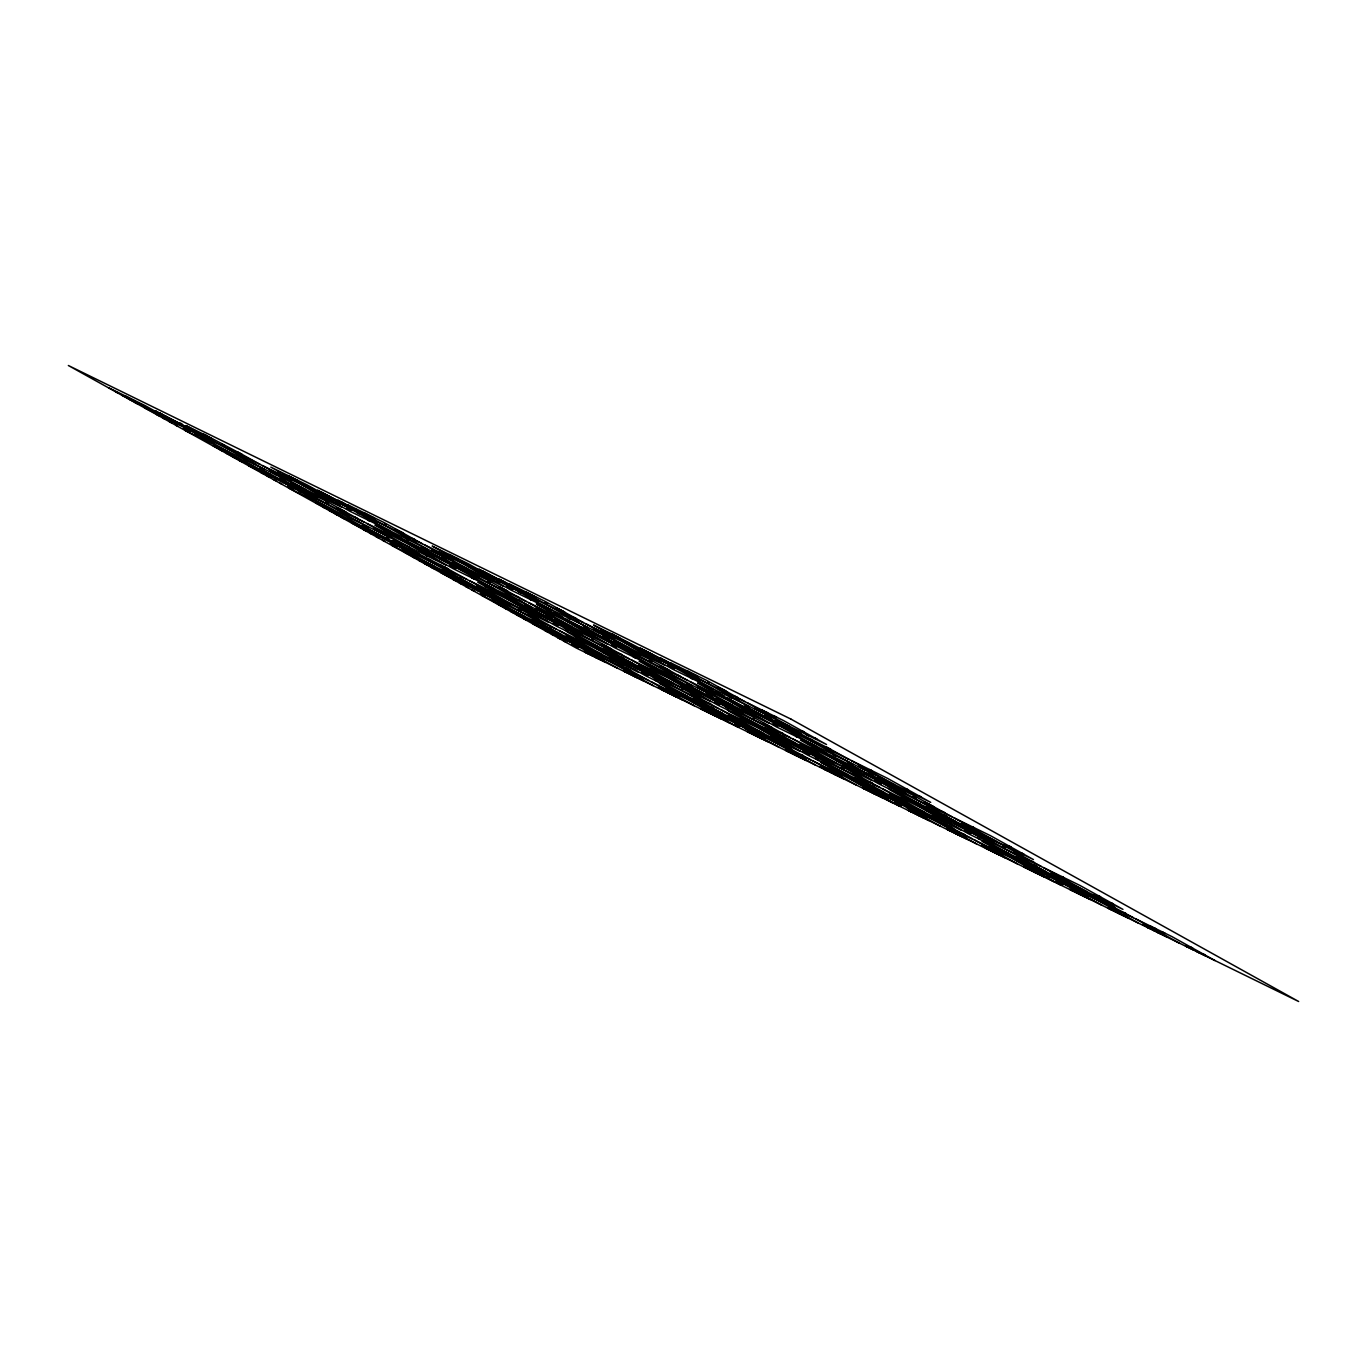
<?xml version="1.0" encoding="UTF-8"?>
<svg xmlns="http://www.w3.org/2000/svg" width="1367" height="1367" viewBox="0 0 1367 1367"><rect width="100%" height="100%" fill="white"/><g stroke="black" fill="none" stroke-linecap="round" stroke-linejoin="round"><path stroke-width="1.5" d="M344.655 518.059L361.127 526.722L344.757 518.178M526.192 619.029L542.665 627.692L526.192 619.046M865.943 785.922L849.505 777.259L865.995 785.922M935.318 813.673L918.829 805.043L935.301 813.69M575.182 645.925L572.004 644.37L578.087 647.548M895.317 802.566L898.495 804.155M898.222 804.206L901.4 805.778M964.641 830.333L970.724 833.562M129.916 398.874L132.411 400.206L129.95 398.925M205.648 440.516L206.947 441.165M291.94 478.211L294.366 479.475L291.872 478.16M234.082 456.766L236.559 458.065L234.099 456.817M367.603 519.768L370.081 521.1L368.817 520.383M488.361 576.156L490.838 577.472L488.378 576.19M309.796 498.408L312.274 499.741L309.779 498.425M483.235 576.361L485.712 577.694L483.235 576.378M487.899 581.488L490.394 582.82L487.934 581.522M644.199 651.563L646.694 652.879L644.267 651.632M471.752 577.66L474.246 578.993L471.82 577.728M592.509 634.032L594.987 635.365L592.526 634.083M498.818 593.227L501.296 594.56L498.835 593.278M426.35 563.751L428.828 565.084L427.649 564.417M587.383 634.254L589.878 635.57L587.451 634.305M728.884 696.589L731.379 697.905L730.286 697.273M767.383 715.402L768.681 716.069M748.364 709.456L750.842 710.772L749.748 710.157M611.049 650.06L613.475 651.324L610.981 650.026M649.53 668.856L652.008 670.155L649.547 668.89M588.306 643.02L590.783 644.353L588.34 643.054M577.062 639.38L579.54 640.713L578.361 640.029M871.548 773.295L874.026 774.628L871.565 773.346M664.037 684.645L666.515 685.961M666.481 685.961L664.054 684.696M577.933 647.514L574.909 645.993M739.017 718.632L741.512 719.965L740.231 719.23M863.961 782.488L866.439 783.787M866.405 783.804L865.14 783.171M940.633 816.441L943.11 817.774L940.65 816.492M794.637 754.721L797.115 756.054L794.654 754.755M871.309 788.674L873.786 790.006L871.343 788.725M1038.236 871.24L1040.663 872.505L1038.168 871.206M1078.785 893.762L1081.263 895.095L1078.853 893.83M204.469 434.484L242.044 454.374M108.864 387.869L144.987 405.538L183.075 426.726M157.701 412.014L155.548 410.971L206.417 437.491L159.512 412.902L161.665 413.962M179.897 422.881L182.05 423.924M206.998 435.885L185.929 425.581L264.754 469.582M321.467 492.154L352.754 508.456L337.888 500.202L349.474 506.371L347.56 505.312M341.853 502.133L368.389 516.743L317.52 490.223L329.088 496.392L327.191 495.332M482.841 571.116L514.112 587.417L499.263 579.164L501.416 580.206M503.21 581.095L529.747 595.704L478.877 569.185L490.445 575.353L488.549 574.294M614.62 635.365L593.534 625.044L615.748 637.398M644.199 650.077L675.469 666.378L660.62 658.125L662.773 659.167M664.567 660.056L691.104 674.666L640.234 648.146L651.803 654.315L649.906 653.255M133.539 400.326L135.436 401.385L126.02 396.259M207.528 436.449L208.792 437.15M210.603 438.038L212.517 439.097L203.085 433.971M295.494 479.578L297.408 480.637L287.976 475.528M372.559 517.29L374.473 518.349L365.04 513.24M455.587 557.839L457.467 558.83M456.851 558.539L458.765 559.599L449.333 554.489M533.933 596.251L535.83 597.311L526.415 592.201M618.226 637.5L620.122 638.56L612.074 633.946L641.601 649.205M694.009 674.512L695.888 675.52M695.29 675.213L697.187 676.272L687.772 671.163M115.973 391.987L118.382 393.166M165.219 416.081L167.133 417.14M185.604 426.06L187.518 427.119M193.037 429.699L195.447 430.878M277.928 471.239L280.338 472.418M354.993 508.951L357.402 510.13M508.934 584.273L510.831 585.332M516.367 587.913L518.777 589.092M670.291 663.234L672.188 664.294M677.724 666.874L680.134 668.053M122.312 395.507L124.722 396.686M126.943 397.934L136.085 402.53L128.669 399.044M163.254 415.551L155.855 412.065L164.98 416.662M204.025 435.646L213.149 440.242L205.734 436.756M288.915 477.186L298.04 481.782L290.624 478.296M325.226 494.803L317.81 491.334L326.935 495.931M365.98 514.898L375.105 519.494L367.689 516.008M402.291 532.515L394.875 529.046L404 533.643M450.273 556.147L470.265 567.271M486.584 573.764L479.168 570.295L488.292 574.892M527.337 593.859L536.462 598.456L529.063 594.97M563.648 611.476L556.232 608.007L565.374 612.604M611.63 635.108L631.622 646.232M647.941 652.725L640.525 649.257L649.667 653.853M688.695 672.82L697.819 677.417L690.42 673.931M725.006 690.438L717.59 686.969L726.731 691.565M654.28 656.263L645.532 651.546M135.008 402.582L137.418 403.761M158.384 414.269L156.487 413.21L167.526 419.259L166.039 418.507M173.541 421.429L175.95 422.608M235.466 451.981L233.552 450.922L244.59 456.971L243.036 456.1M320.356 493.521L318.443 492.462L329.481 498.511L327.909 497.725M335.513 500.681L337.922 501.86M397.421 531.233L395.507 530.174L406.341 536.069L404.991 535.351M412.578 538.41L414.987 539.572M481.714 572.483L479.8 571.423L489.232 576.549M483.525 573.371L484.789 574.072M496.87 579.642L499.28 580.821M558.778 610.195L556.882 609.135L567.903 615.184L566.177 614.227M573.935 617.371L576.344 618.55M643.071 651.444L641.174 650.384L649.222 655.015M660.637 659.783L658.228 658.621L667.745 663.901M720.136 689.156L718.239 688.097L729.26 694.146L727.774 693.411M721.947 690.045L723.211 690.745M735.292 696.333L737.702 697.512M236.73 452.682L234.851 451.691M144.543 407.879L298.672 483.303L341.853 507.311L279.671 476.724M306.498 487.13L460.628 562.555L503.808 586.563L441.626 555.976M156.59 414.577L158.999 415.756M195.122 433.442L197.531 434.621M357.095 512.693L359.504 513.872M434.159 550.405L436.569 551.585M518.452 591.655L520.861 592.834M595.516 629.367L597.926 630.546M756.874 708.328L759.283 709.507M162.946 418.114L165.356 419.293M240.011 455.826L242.42 457.005M324.902 497.366L327.311 498.545M401.966 535.078L404.376 536.257M479.031 572.79L481.44 573.969M563.324 614.039L565.733 615.218M640.405 651.751L642.815 652.93M724.698 693.001L727.09 694.18M801.763 730.713L804.172 731.892M169.286 421.634L171.695 422.813M207.818 440.499L210.228 441.678M369.791 519.75L372.2 520.93M446.855 557.463L449.265 558.642M531.148 598.712L533.557 599.891M608.212 636.424L610.622 637.603M769.57 715.385L771.979 716.564M175.642 425.171L178.052 426.35M252.707 462.883L255.116 464.062M337.598 504.423L340.007 505.602M414.662 542.135L417.072 543.314M491.727 579.847L494.136 581.026M576.02 621.096L578.429 622.275M653.101 658.809L655.494 659.988M737.377 700.058L739.786 701.237M814.459 737.77L816.868 738.949M213.013 445.745L249.136 463.43L287.224 484.619M263.66 470.795L265.813 471.837M284.046 480.757L310.565 495.367L259.713 468.847L294.947 487.079L280.081 478.826L291.667 484.995L289.855 484.123M425.633 550.047L456.903 566.348L442.054 558.078L444.207 559.137M446.001 560.026L472.538 574.636L421.668 548.116L433.236 554.284L431.442 553.396M585.179 628.119L583.025 627.077L633.895 653.597L607.358 638.987L609.511 640.029M586.99 629.008L618.26 645.309L603.411 637.039L605.564 638.099M636.8 653.443L638.679 654.434M746.536 707.081L744.383 706.038L795.252 732.558L768.732 717.948L770.885 718.991M748.347 707.969L779.617 724.271L764.768 716L766.921 717.06M220.121 449.863L222.531 451.042M237.687 458.218L239.601 459.278L230.169 454.152M297.186 487.575L299.595 488.754M314.752 495.931L316.666 496.99L307.233 491.864M399.66 537.47L401.556 538.53L393.508 533.916M423.035 549.158L374.968 525.013L397.182 537.368M459.158 566.844L461.568 568.023M476.724 575.182L478.621 576.242L469.206 571.116M561.017 616.432L562.914 617.491L554.865 612.877M638.081 654.144L639.978 655.203L630.563 650.077M799.439 733.105L801.335 734.164L793.287 729.551M269.47 474.144L271.281 475.032M451.811 563.375L453.622 564.263M592.8 632.357L594.611 633.246M613.185 642.336L614.979 643.225M754.157 711.318L755.968 712.207M774.542 721.298L776.336 722.186M226.478 453.4L228.887 454.579M231.108 455.809L240.233 460.406L232.817 456.937M267.419 473.426L260.003 469.958L269.128 474.554M308.173 493.521L317.298 498.118L309.882 494.649M344.484 511.155L337.068 507.67L346.193 512.266M393.064 535.078L413.056 546.185M429.375 552.695L421.959 549.209L431.101 553.806M470.128 572.79L479.253 577.387L471.854 573.901M506.439 590.407L499.023 586.921L508.165 591.518M554.421 614.039L574.413 625.146M631.486 651.751L651.478 662.875M667.797 669.369L660.398 665.883L669.522 670.479M715.778 693.001L735.771 704.108M792.843 730.713L812.835 741.837M435.731 556.215L426.965 551.516M592.458 632.767L536.325 603.975L558.556 616.329M753.815 711.729L697.7 682.936L719.913 695.29M830.88 749.441L774.764 720.648L796.978 733.002M239.174 460.457L241.583 461.636M277.706 479.321L280.115 480.5M354.771 517.034L357.18 518.213M442.071 559.752L439.661 558.573L449.179 563.87M516.726 596.285L519.135 597.464M678.083 675.247L680.493 676.426M262.549 472.162L260.636 471.102L271.674 477.151L270 476.297M339.614 509.874L337.7 508.814L348.739 514.863L347.184 513.992M424.505 551.414L422.608 550.354L430.656 554.968L410.647 545.006L453.793 569.014L551.311 616.705L535.659 608.264L542.648 612.16M501.569 589.126L499.673 588.066L510.592 594.03L509.054 593.193M585.862 630.375L583.965 629.316L592.014 633.929L572.004 623.967L615.15 647.975L711.233 694.641L697.016 687.225L704.005 691.121M662.927 668.087L661.03 667.028L672.051 673.077L670.479 672.274M664.738 668.976L666.6 669.967M747.219 709.336L745.323 708.277L753.371 712.89L733.361 702.946L776.507 726.936L872.59 773.619L858.373 766.186L865.362 770.082M824.284 747.048L822.387 745.989L830.435 750.603L750.295 710.925M248.691 465.754L268.684 475.716L266.155 474.298M265.625 473.751L345.748 513.428L343.22 512.01M342.69 511.463L402.821 541.178L446.001 565.203L383.819 534.6M427.581 553.003L507.721 592.68M504.645 590.715L564.776 620.447L607.956 644.455L545.792 613.851M588.938 631.964L669.078 671.641M666.002 669.676L726.15 699.408L769.331 723.416L707.149 692.813M827.36 748.638L887.508 778.37L930.688 802.378L868.506 771.774M260.755 472.469L263.165 473.648M299.288 491.317L301.697 492.496M376.352 529.029L378.762 530.208M538.308 608.298L540.717 609.477M699.665 687.259L702.074 688.438M267.095 475.989L269.504 477.168M344.159 513.702L346.569 514.881M421.224 551.414L423.633 552.593M506.132 592.97L508.541 594.149M583.196 630.683L585.606 631.862M744.554 709.644L746.963 710.823M905.911 788.605L908.32 789.784M273.451 479.527L275.844 480.706M311.984 498.391L314.393 499.553M389.048 536.103L391.458 537.282M551.004 615.355L553.413 616.534M712.361 694.316L714.77 695.495M279.791 483.064L282.2 484.243M356.855 520.776L359.265 521.955M433.92 558.488L436.329 559.667M518.828 600.028L521.22 601.207M595.892 637.74L598.302 638.919M757.25 716.701L759.659 717.88M918.607 795.662L921.016 796.841M315.794 502.971L351.917 520.639L390.005 541.828M364.63 527.115L362.477 526.073L413.347 552.593L366.441 528.004L368.594 529.063M386.827 537.983L388.98 539.025M414.457 551.55L415.722 552.251M418.131 553.43L419.43 554.199L410.015 549.073M528.397 607.256L557.155 622.446M548.782 617.235L575.302 631.844L524.45 605.325L536.018 611.493L534.207 610.605M662.517 672.94L663.781 673.641M689.754 686.217L721.041 702.518L706.175 694.248L708.328 695.307M710.139 696.196L736.676 710.806L685.807 684.286L697.375 690.455L695.564 689.566M851.128 765.178L882.399 781.48L867.549 773.226L869.702 774.269M871.497 775.157L898.034 789.767L847.164 763.247L858.732 769.416L856.938 768.527M900.938 789.613L902.22 790.314M322.902 507.089L325.312 508.268M340.571 515.598L342.365 516.487L332.95 511.361M393.132 541.452L394.431 542.203M399.967 544.801L402.376 545.98M484.858 586.34L487.267 587.52M502.526 594.85L504.338 595.739L494.905 590.612M555.105 620.703L556.403 621.472L544.818 615.287L559.684 623.557L555.258 621.387M561.922 624.053L564.332 625.232M579.591 632.562L581.402 633.451L571.97 628.324M663.884 673.811L665.695 674.7L656.263 669.574M723.28 703.014L725.689 704.193M740.948 711.524L742.759 712.412L733.327 707.286M848.514 764.29L800.464 740.145L838.552 761.334M884.654 781.975L887.046 783.154M902.305 790.485L904.117 791.373L894.684 786.247M372.251 531.353L374.062 532.241M715.949 699.545L717.76 700.434M877.306 778.507L879.118 779.395M329.242 510.609L331.651 511.788M333.873 513.018L343.014 517.615L341.101 516.555M371.909 531.763L362.785 527.166L364.681 528.226M410.937 550.747L420.079 555.327L418.165 554.267M448.974 569.475L439.849 564.879L441.746 565.938M495.845 592.287L504.97 596.883L503.056 595.824M533.865 611.015L524.74 606.418L526.637 607.478M572.91 629.999L582.034 634.596L580.138 633.536M610.929 648.727L601.805 644.13L603.718 645.19M657.202 671.248L666.327 675.845L664.43 674.785M695.222 689.976L686.097 685.38L687.994 686.439M734.267 708.96L743.392 713.557L741.495 712.497M772.287 727.688L763.162 723.092L765.076 724.151M818.56 750.21L827.684 754.806L825.788 753.747M856.579 768.938L847.455 764.341L849.368 765.4M895.624 787.922L904.749 792.518L902.852 791.459M933.661 806.65L924.519 802.07L926.433 803.112M335.599 514.146L338.008 515.325M412.663 551.858L415.072 553.037M445.386 567.766L443.557 566.827M497.554 593.398L499.963 594.577M503.791 596.354L501.962 595.397M574.618 631.11L577.028 632.289M665.148 675.315L663.32 674.358M735.976 710.071L738.385 711.25M742.23 713.027L740.384 712.087M826.522 754.276L824.677 753.32M861.21 771.364L852.461 766.648M897.333 789.032L899.742 790.211M903.587 791.989L901.742 791.049M341.938 517.666L344.347 518.845M380.47 536.53L382.88 537.709M542.443 615.782L544.852 616.961M619.507 653.494L621.917 654.673M703.8 694.744L706.209 695.923M780.865 732.456L783.274 733.635M867.567 774.884L865.157 773.705L874.675 779.002M942.222 811.417L944.631 812.596M365.314 529.371L363.417 528.311L372.832 533.42M442.378 567.083L440.482 566.023L451.52 572.072L449.846 571.218M443.66 567.783L441.78 566.792M527.286 608.623L525.372 607.563L534.805 612.689M604.351 646.335L602.437 645.275L611.869 650.402M688.643 687.584L686.73 686.524L697.768 692.573L696.128 691.651M690.438 688.472L691.719 689.173M765.708 725.296L763.794 724.237L774.833 730.286L773.261 729.482M850.001 766.545L848.087 765.486L856.135 770.099L836.143 760.155L879.289 784.145L1033.452 859.587L990.272 835.579L930.671 806.41M927.065 804.257L925.169 803.198L934.584 808.324M928.877 805.146L930.141 805.846M351.456 522.963L505.602 598.387L548.782 622.412L392.09 545.57M513.428 602.232L533.42 612.177M530.892 610.776L667.557 677.656L710.737 701.664L556.574 626.223L477.749 582.222L513.872 599.891L551.96 621.079M692.249 689.737L828.915 756.617L872.095 780.625L717.931 705.184L674.785 681.193L694.778 691.138M853.606 768.698L933.217 807.812M363.519 529.678L365.929 530.857M402.052 548.526L404.461 549.705M564.024 627.795L566.434 628.974M641.089 665.507L643.498 666.686M725.381 706.756L727.791 707.935M802.446 744.468L804.855 745.647M963.803 823.43L966.213 824.609M369.876 533.215L372.285 534.377M446.941 570.928L449.35 572.107M531.831 612.467L534.241 613.646M608.896 650.179L611.305 651.358M685.961 687.891L688.37 689.071M770.253 729.141L772.663 730.32M847.318 766.853L849.727 768.032M931.611 808.102L934.02 809.281M1008.692 845.814L1011.084 846.993M376.215 536.735L378.625 537.914M414.748 555.6L417.157 556.779M576.72 634.852L579.13 636.031M653.785 672.564L656.194 673.743M738.077 713.813L740.487 714.992M815.142 751.525L817.551 752.704M976.499 830.487L978.909 831.666M382.572 540.273L384.981 541.452M459.637 577.985L462.046 579.164M544.527 619.524L546.937 620.703M621.592 657.237L624.001 658.416M698.657 694.949L701.066 696.128M782.949 736.198L785.359 737.377M860.014 773.91L862.423 775.089M944.307 815.159L946.716 816.338M1021.371 852.871L1023.78 854.05M405.281 552.746L441.404 570.415L479.492 591.603M454.134 576.891L451.981 575.849L502.851 602.369L455.946 577.78L458.099 578.839M476.314 587.759L478.467 588.818M503.962 601.326L505.226 602.027M617.901 657.031L649.171 673.333L634.322 665.08L645.89 671.248L644.096 670.36M638.286 667.011L664.806 681.62L613.937 655.101L625.522 661.269L623.711 660.398M752.021 722.716L753.285 723.416M779.258 736.01L810.528 752.294L795.679 744.041L797.832 745.083M799.644 745.972L826.164 760.582L775.294 734.062L786.879 740.231L785.068 739.359M940.616 814.971L971.886 831.256L957.037 823.002L959.19 824.045M961.001 824.933L987.521 839.543L936.668 813.023L948.237 819.192L946.425 818.32M990.443 839.389L991.707 840.09M412.407 556.865L414.816 558.044M430.058 565.374L431.869 566.263L422.454 561.136M482.636 591.227L483.935 591.996M489.471 594.577L491.881 595.756M507.123 603.086L508.934 603.975L499.519 598.849M574.362 636.116L576.771 637.295M592.031 644.643L593.825 645.514L584.41 640.405M651.427 673.828L653.836 675.008M669.095 682.355L670.889 683.227L661.474 678.117M753.388 723.604L755.182 724.476L745.767 719.367M812.784 752.79L815.193 753.969M830.452 761.316L832.264 762.188L822.831 757.079M938.018 814.083L889.968 789.921L928.056 811.109M974.141 831.751L976.551 832.93M991.81 840.278L993.621 841.149L984.189 836.04M418.746 560.385L421.156 561.564M457.279 579.249L459.688 580.428M461.756 581.129L463.55 582.017M619.234 658.501L621.643 659.68M696.316 696.213L698.725 697.392M780.608 737.462L783.001 738.641M805.453 749.321L807.265 750.21M857.673 775.174L860.082 776.353M944.375 817.603L941.966 816.424L950.714 821.14M966.811 828.282L968.622 829.171M1019.03 854.136L1021.439 855.315M423.377 562.811L432.502 567.408L430.605 566.348M461.414 581.539L452.272 576.942L454.186 578.002M500.442 600.523L509.566 605.12L507.67 604.06M538.478 619.251L529.337 614.654L531.25 615.714M585.332 642.063L594.474 646.659L592.56 645.6M623.369 660.808L614.244 656.211L616.141 657.271M662.397 679.775L671.539 684.371L669.625 683.312M700.434 698.52L691.309 693.923L693.206 694.983M746.69 721.024L755.831 725.621L753.918 724.561M784.726 739.769L775.602 735.173L777.498 736.232M823.771 758.736L832.896 763.333L830.982 762.273M861.791 777.481L852.666 772.885L854.563 773.944M908.064 799.985L917.189 804.582L915.275 803.523M946.084 818.73L936.959 814.134L938.856 815.193M985.129 837.698L994.253 842.294L992.339 841.235M1023.148 856.443L1014.024 851.846L1015.92 852.905M425.103 563.922L427.495 565.101M502.167 601.634L504.577 602.813M587.058 643.173L589.467 644.353M664.123 680.886L666.532 682.065M825.48 759.847L827.889 761.026M986.837 838.825L989.247 839.987M431.442 567.459L433.852 568.638M469.975 586.306L472.384 587.485M631.93 665.575L634.339 666.737M709.012 703.287L711.404 704.466M793.287 744.537L795.697 745.716M870.369 782.249L872.778 783.428M957.071 824.677L954.662 823.498L964.179 828.795M1031.726 861.21L1034.136 862.389M454.818 579.147L452.921 578.087L462.336 583.213M531.883 616.859L529.986 615.799L541.007 621.848L539.35 621.011M533.147 617.559L531.285 616.568M616.773 658.398L614.877 657.339L625.898 663.388L624.258 662.482M693.838 696.111L691.941 695.051L702.98 701.1L701.425 700.229M778.131 737.36L776.234 736.3L787.153 742.264L785.615 741.444M779.942 738.248L781.206 738.949M855.212 775.072L853.298 774.012L864.337 780.079L862.748 779.275M939.505 816.321L937.591 815.262L945.639 819.892L925.647 809.93L968.793 833.938L1122.956 909.38L1079.776 885.355L1020.175 856.186M1016.57 854.033L1014.656 852.991L1024.088 858.1M1018.364 854.922L1019.645 855.639M440.96 572.756L595.089 648.18L638.269 672.188L481.594 595.346M602.932 652.008L622.925 661.97M620.379 660.551L757.062 727.432L800.242 751.457L646.078 675.999L567.254 631.998L603.377 649.684L641.465 670.855M781.736 739.513L918.419 806.393L961.599 830.418L807.436 754.96L764.29 730.969L784.282 740.931M943.11 818.474L1022.704 857.605M453.024 579.454L455.433 580.633M491.556 598.319L493.965 599.498M653.511 677.571L655.921 678.75M730.593 715.283L732.985 716.462M814.869 756.532L817.278 757.711M891.95 794.244L894.36 795.423M1053.308 873.205L1055.717 874.384M459.363 582.991L461.773 584.17M536.445 620.703L538.854 621.882M621.336 662.243L623.745 663.422M698.4 699.955L700.81 701.134M775.465 737.667L777.874 738.846M859.758 778.917L862.167 780.096M936.822 816.629L939.232 817.808M1021.115 857.878L1023.524 859.057M1098.179 895.59L1100.589 896.769M465.72 586.511L468.129 587.69M504.252 605.376L506.661 606.555M666.207 684.628L668.617 685.807M743.272 722.34L745.681 723.519M827.565 763.589L829.974 764.768M904.646 801.301L907.039 802.48M1066.004 880.263L1068.413 881.442M472.059 590.048L474.469 591.227M549.141 627.761L551.533 628.94M634.032 669.3L636.441 670.479M711.096 707.012L713.506 708.191M788.161 744.725L790.57 745.904M872.454 785.974L874.863 787.153M949.518 823.703L951.928 824.865M1033.811 864.935L1036.22 866.114M1110.875 902.664L1113.285 903.843M592.919 650.555L630.512 670.445M497.332 603.941L518.93 614.808M546.168 628.085L544.015 627.043L594.884 653.563L547.979 628.974L550.132 630.033M568.364 638.953L570.517 639.995M595.995 652.52L574.396 641.653L653.221 685.653M680.886 694.06L659.287 683.192L738.112 727.193M709.934 708.226L738.693 723.416M730.32 718.205L756.84 732.815L705.987 706.295L717.555 712.463L715.659 711.404M757.95 731.772L736.352 720.905L815.176 764.905M842.243 773.021L820.644 762.154L842.858 774.508M844.054 773.91L845.934 774.918M871.292 787.187L902.579 803.488L887.713 795.235L889.866 796.278M891.677 797.166L918.214 811.776L867.344 785.256L878.913 791.425L877.016 790.365M919.308 810.734L897.709 799.866L976.534 843.883M1003.6 851.983L982.002 841.115L1004.215 853.469M1032.649 866.165L1063.936 882.45L1049.087 874.197L1051.24 875.239M1053.034 876.127L1079.571 890.737L1028.702 864.217L1040.27 870.386L1038.373 869.327M1080.682 889.695L1059.066 878.827L1137.891 922.845M1082.476 890.583L1084.356 891.592M522.006 616.397L523.903 617.457L514.488 612.331M597.259 653.221L595.397 652.23M599.071 654.11L600.967 655.169L591.552 650.043M683.961 695.649L685.875 696.709L676.443 691.599M761.026 733.361L762.94 734.421L753.507 729.312M845.319 774.611L847.232 775.67L837.8 770.561M922.383 812.323L924.297 813.382L914.865 808.273M1006.676 853.572L1008.59 854.631L1000.541 850.018L1030.052 865.277M1083.758 891.284L1085.654 892.343L1076.222 887.234M504.44 608.059L506.849 609.238M553.686 632.152L555.6 633.211M574.072 642.131L575.968 643.191M581.505 645.771L583.914 646.95M666.395 687.311L668.805 688.49M736.027 721.383L737.941 722.442L726.355 716.274L741.222 724.527L736.796 722.357M743.46 725.023L745.869 726.202M897.384 800.344L899.298 801.404M904.817 803.984L907.227 805.163M1058.759 879.306L1060.655 880.365M1066.192 882.945L1068.584 884.124M510.78 611.579L513.189 612.758M515.41 614.005L524.552 618.602L517.136 615.116M551.721 631.622L544.322 628.137L553.447 632.733M592.475 651.717L601.617 656.314L594.201 652.828M677.383 693.257L686.507 697.853L679.091 694.368M713.694 710.874L706.278 707.405L715.402 712.002M754.447 730.969L763.572 735.566L756.156 732.08M790.758 748.586L783.342 745.118L792.467 749.714M838.74 772.218L858.732 783.342M875.051 789.836L867.635 786.367L876.76 790.963M915.805 809.93L924.929 814.527L917.513 811.041M952.116 827.548L944.7 824.079L953.824 828.675M1000.097 851.18L1020.09 862.304M1036.408 868.797L1028.992 865.328L1038.117 869.925M1077.162 888.892L1086.287 893.488L1078.871 890.002M1113.473 906.509L1106.057 903.04L1115.199 907.637M1042.748 872.334L1033.999 867.618M523.476 618.653L525.885 619.832M546.851 630.341L544.955 629.281L555.976 635.33L554.336 634.408M562.008 637.5L564.417 638.679M623.916 668.053L622.019 666.993L633.058 673.042L631.315 672.086M708.824 709.593L706.91 708.533L716.769 713.916M723.98 716.752L726.39 717.931M785.888 747.305L783.975 746.245L795.013 752.294L793.543 751.474M801.045 754.481L803.454 755.661M870.181 788.554L868.267 787.495L879.306 793.543L877.734 792.757M871.975 789.442L873.257 790.143M885.338 795.731L887.747 796.91M947.246 826.266L945.332 825.207L954.764 830.333M962.402 833.443L964.812 834.622M1031.538 867.515L1029.624 866.456L1037.673 871.087M1049.104 875.871L1046.695 874.692L1056.213 879.972M1108.603 905.227L1106.706 904.168L1117.728 910.234L1116.087 909.311M1110.414 906.116L1111.679 906.834M1123.759 912.404L1126.169 913.583M625.197 668.753L623.318 667.762M532.993 623.95L687.14 699.374L730.32 723.382M694.966 703.202L849.095 778.626L892.275 802.651M545.057 630.648L547.466 631.827M583.589 649.513L585.999 650.692M745.562 728.765L747.971 729.944M822.626 766.477L825.036 767.656M906.919 807.726L909.328 808.905M983.984 845.438L986.393 846.617M1145.341 924.4L1147.75 925.579M551.414 634.185L553.823 635.365M628.478 671.898L630.888 673.077M713.369 713.437L715.778 714.616M790.434 751.149L792.843 752.328M867.498 788.862L869.908 790.041M951.791 830.111L954.2 831.29M1028.855 867.823L1031.265 869.002M1113.148 909.072L1115.557 910.251M1190.23 946.784L1192.622 947.963M557.753 637.706L560.162 638.885M596.285 656.57L598.695 657.749M758.258 735.822L760.667 737.001M835.322 773.534L837.732 774.713M919.615 814.783L922.024 815.962M996.68 852.495L999.089 853.674M1158.037 931.457L1160.446 932.636M564.11 641.243L566.519 642.422M641.174 678.955L643.584 680.134M726.065 720.494L728.474 721.673M803.13 758.207L805.539 759.386M880.194 795.919L882.604 797.098M964.487 837.168L966.896 838.347M1041.551 874.88L1043.961 876.059M1125.844 916.129L1128.253 917.308M1202.909 953.858L1205.318 955.02M650.641 655.562L652.196 656.433L642.968 651.273M831.768 751.115L833.409 752.038L824.198 746.878M857.485 770.612L859.125 771.535L849.898 766.374M946.972 820.405L948.63 821.328L939.402 816.15M716.393 713.711L717.726 714.428L716.855 713.967M755.08 713.591L756.344 714.326L755.268 713.694M432.177 555.583L433.629 556.403L424.402 551.243M384.93 524.279C382.435 522.877 388.57 526.192 385.05 524.262M975.799 831.256L961.155 823.395L976.79 831.837L975.611 831.153M558.864 615.816C561.478 617.064 556.198 614.347 558.488 615.611M1024.669 858.527C1027.215 859.706 1022.02 857.177 1024.327 858.254M547.774 612.143L549.226 612.98L548.03 612.365M1065.269 881.117L1066.14 881.493L1050.659 873.188L1064.927 880.844M1154.807 928.261L1156.26 929.082L1155.166 928.449M750.688 722.477L752.158 723.314L751.03 722.75M426.453 555.498L427.7 556.164L426.829 555.685M575.832 635.518L576.737 636.014L575.712 635.552M414.03 556.437L415.055 556.95L413.654 556.249M834.605 774.388L835.613 774.884L834.246 774.115M462.917 583.641C465.463 584.803 460.286 582.291 462.576 583.367M503.534 606.213C505.534 607.119 500.971 604.829 503.244 606.077M707.833 682.304L708.96 682.851L707.645 682.201M768.579 716.086L769.877 716.735L767.451 715.471M870.574 770.117L871.958 770.903L870.864 770.27M911.499 792.877L912.592 793.492L911.293 792.843M528.26 595.773C531.131 597.174 525.509 594.269 527.987 595.636M973.612 827.548C976.534 828.966 970.741 825.993 973.338 827.411M454.613 557.873L455.724 558.437L454.442 557.702M484.208 573.371L485.336 573.935L483.935 573.234M568.706 618.294C566.109 616.842 572.329 620.191 568.74 618.209M795.85 736.352L796.961 736.916L795.56 736.215M530.071 599.293L531.404 600.045L530.242 599.464M749.953 713.813L751.235 714.531L750.141 713.916M811.998 748.364L813.365 749.15L812.152 748.535M673.06 676.272C676.101 677.776 670.274 674.734 672.872 676.169M753.149 718.222L754.533 718.974L753.337 718.307M986.051 839.628L987.094 840.107L985.88 839.441M407.537 539.418L408.648 539.982L407.349 539.333M735.019 710.703L736.266 711.421L735.002 710.772M1026.429 861.996L1027.796 862.782L1026.583 862.184M282.012 475.272C278.697 473.426 285.6 477.22 281.841 475.101M661.286 672.752L662.653 673.521L661.56 672.906M690.882 688.25L692.249 689.036L691.053 688.421M1195.783 951.124L1196.843 951.62L1195.629 950.954M470.795 574.482L472.179 575.234L470.983 574.584M988.119 843.354L989.23 843.9L987.828 843.2M426.914 552.251C424.351 550.816 430.144 553.977 427.034 552.234M1156.96 932.038L1158.327 932.807L1157.251 932.191M942.136 820.747L943.503 821.533L942.41 820.901M283.823 478.792L285.19 479.561L284.097 478.928M591.791 639.26L593.124 640.012L591.962 639.431M206.827 441.199L208.126 441.849L205.665 440.567M955.26 830.709C952.03 828.915 958.899 832.657 955.089 830.538M535.044 612.843L536.411 613.612L535.198 613.014M681.296 689.036L682.441 689.652L681.45 689.207M619.029 659.065L620.396 659.834L619.217 659.167M742.298 722.972L743.58 723.69L742.486 723.075M529.576 612.98L530.686 613.527L529.405 612.809M832.435 770.612C834.553 771.62 829.786 769.211 832.264 770.424M338.213 514.761L339.272 515.239L338.059 514.573M755.37 732.883C758.36 734.352 752.978 731.653 755.199 732.712M619.08 662.756C617.081 661.662 622.275 664.447 618.909 662.585M501.381 602.369L500.425 601.873L501.176 602.334M672.291 694.863L673.658 695.632L672.444 695.034M549.363 631.229L550.474 631.793L549.073 631.093M595.226 657.151L596.593 657.92L595.499 657.288M348.619 509.293C356.787 513.462 340.81 504.936 348.397 509.173M368.97 520.554L367.672 519.836M865.328 783.257L863.978 782.539M736.933 725.074C728.919 721.024 745.681 729.858 737.138 725.193M730.166 697.29L728.919 696.606M903.655 801.933C907.192 803.881 900.956 800.498 903.638 802.002M577.13 639.448L578.344 640.098M681.552 694.812C684.952 696.674 679.074 693.513 681.62 694.932M427.529 564.434L426.419 563.819M483.149 594.73C474.059 590.236 492.171 599.412 482.876 594.799M749.543 710.122L748.415 709.507M775.55 724.92C784.128 729.688 766.921 720.358 775.277 724.988M614.193 645.959C622.617 650.624 605.701 641.465 613.92 646.027M716.957 703.168C725.347 707.816 708.499 698.691 716.684 703.236M740.213 719.315L739.051 718.683M555.6 624.206C564.178 628.957 547.073 619.695 555.327 624.275M488.856 590.254C491.539 591.74 486.208 588.835 488.754 590.271M1039.091 871.719L1031.436 867.344M1214.99 960.574L1171.809 936.549L1017.68 861.125L1060.826 885.115M790.399 726.817L747.219 702.792M894.548 784.709L851.385 760.684M997.329 841.918L954.149 817.893M1086.833 891.694L1043.653 867.686M1178.867 942.888L1135.687 918.88M713.335 689.105L670.155 665.08M817.483 746.997L774.303 722.972M920.264 804.206L877.084 780.181M1009.769 853.982L966.589 829.974M1101.802 905.176L1058.622 881.151M1053.632 881.612L1010.452 857.587L856.323 782.163L899.469 806.154M629.042 647.855L585.862 623.83M733.19 705.748L690.01 681.723M835.972 762.957L792.792 738.932M925.476 812.733L882.296 788.725M1017.509 863.927L974.329 839.902M551.978 610.143L508.797 586.118M656.126 668.019L612.946 644.011M758.907 725.245L715.727 701.22M848.411 775.021L805.231 750.996M940.445 826.215L897.265 802.19M467.685 568.894L424.505 544.869M571.833 626.769L528.653 602.762M674.615 683.996L631.434 659.971M764.119 733.771L720.939 709.746M856.152 784.966L812.972 760.941M390.62 531.182L347.44 507.157M494.769 589.057L451.588 565.049M597.55 646.283L554.37 622.258M687.037 696.059L643.874 672.034M779.087 747.253L735.907 723.228M305.73 489.642L262.549 465.617M409.878 547.518L366.698 523.51M512.659 604.727L469.479 580.719M602.146 654.52L558.966 630.495M694.197 705.714L651.017 681.689M228.665 451.93L185.485 427.905M332.813 509.806L289.633 485.798M435.577 567.015L392.397 543.007M525.082 616.807L481.902 592.782M617.115 668.002L573.935 643.977M774.32 716.052L776.849 717.47M1162.787 932.123L1165.316 933.541M1205.967 956.148L1197.407 951.791L1199.936 953.209M1015.869 850.821L1018.398 852.222M1105.356 900.597L1107.902 902.015M762.273 710.174L764.819 711.575M1150.741 926.245L1153.287 927.646M1193.921 950.253L1185.36 945.896L1187.906 947.314M1003.822 844.926L1006.368 846.327M1093.327 894.702L1095.856 896.12M744.81 701.63L706.739 680.441L670.599 662.756L749.424 706.773M826.745 747.151L848.975 759.505M951.74 816.714L913.652 795.543L877.529 777.857L956.353 821.857M1041.244 866.507L1003.156 845.319L967.033 827.633L1045.858 871.65M1133.277 917.701L1077.606 887.73L1080.152 889.148M928.227 804.001L929.44 804.599M735.788 697.204L738.317 698.622M1124.255 913.276L1126.784 914.694M1167.401 937.266L1158.84 932.909L1161.369 934.327M896.068 786.76L898.615 788.161M977.302 831.939L979.831 833.357M985.573 836.536L988.102 837.954M1066.79 881.715L1069.336 883.133M764.358 713.899L826.522 744.502L783.342 720.477L629.213 645.053L672.359 669.044L768.442 715.727L754.225 708.311L761.214 712.19M791.92 729.038L799.541 733.276M1152.808 929.97L1155.354 931.388M1149.681 928.261L1142.692 924.382L1156.892 931.798L1146.793 927.031L1149.339 928.432M781.258 723.656L783.787 725.057M884.022 780.865L886.568 782.283M965.256 826.044L967.802 827.462M973.526 830.64L976.072 832.059M1054.76 875.837L1057.289 877.238M810.443 740.658L853.589 764.649M697.255 678.34L699.784 679.758M1085.723 894.411L1088.252 895.829M1128.903 918.436L1120.342 914.079L1122.871 915.48M671.043 664.225L672.94 665.285M938.804 813.109L941.333 814.51M967.477 829.103L969.374 830.162M1028.292 862.885L1030.838 864.286M685.209 672.444L687.755 673.863M1073.676 888.533L1076.205 889.934M1116.856 912.541L1108.295 908.184L1110.841 909.602M926.758 807.213L929.304 808.615M1016.262 856.989L1018.791 858.408M749.68 709.439L771.894 721.793M851.163 766.289L852.376 766.887M658.723 659.492L661.252 660.893M1047.19 875.563L1049.719 876.982M1090.336 899.554L1081.775 895.197L1084.304 896.615M716.223 691.839L724.271 696.452L714.856 691.326M747.117 709.165L754.738 713.403M819.004 749.048L827.052 753.661L817.62 748.535M900.238 794.227L902.767 795.645M908.508 798.824L916.556 803.437L907.124 798.328M989.725 844.003L992.271 845.421M610.69 633.451L618.311 637.688M999.157 849.522L1006.778 853.76M1078.29 893.676L1069.729 889.302L1072.258 890.72M704.176 685.944L706.722 687.345M806.957 743.152L809.503 744.571M888.191 788.332L890.72 789.75M896.462 792.928L898.99 794.347M977.695 838.108L980.224 839.526M612.963 637.09L615.492 638.509M1001.43 853.162L1003.959 854.58M1044.61 877.187L1036.049 872.83L1038.578 874.231M854.512 771.859L857.041 773.261M943.999 821.635L946.545 823.054M600.916 631.212L603.462 632.613M989.383 847.284L991.929 848.685M1032.563 871.292L1024.003 866.934L1026.549 868.353M842.465 765.964L845.011 767.365M931.969 815.74L934.498 817.158M583.453 622.651L545.365 601.48L509.242 583.794L588.066 627.795M687.601 680.544L649.53 659.355L613.407 641.687L635.621 654.041M790.382 737.753L752.294 716.581L716.171 698.896L794.996 742.896M879.887 787.546L841.799 766.357L805.676 748.672L884.5 792.689M971.92 838.74L916.249 808.768L918.778 810.187M766.87 725.04L768.083 725.638M574.43 618.243L576.959 619.644M962.898 834.314L965.427 835.733M1006.044 858.305L997.483 853.948L1000.012 855.366M631.93 650.589L634.476 651.991M734.711 707.798L737.24 709.2M815.945 752.978L818.474 754.396M824.216 757.574L826.745 758.993M905.432 802.754L907.978 804.172M562.384 612.348L564.93 613.766M599.857 633.229L592.868 629.35L607.068 636.766L511.002 590.083L467.856 566.092L621.985 641.516L665.165 665.524L602.984 634.937M950.851 828.419L953.38 829.837M988.307 849.3L981.335 845.421L995.535 852.837L985.436 848.053L987.982 849.471M991.451 851.009L993.997 852.427M619.883 644.694L622.429 646.095M722.665 701.903L725.211 703.322M803.899 747.083L806.445 748.501M812.169 751.679L814.698 753.097M893.403 796.876L895.932 798.277M649.069 661.696L692.215 685.687M535.898 599.378L538.427 600.797M924.365 815.45L926.894 816.868M967.528 839.475L958.985 835.117L961.514 836.519M509.686 585.247L511.583 586.306M777.447 734.13L779.976 735.549M806.103 750.141L808.017 751.201M866.934 783.923L869.48 785.324M523.851 593.483L526.398 594.901M912.319 809.554L914.848 810.973M955.499 833.58L946.938 829.222L949.467 830.64M765.4 728.252L767.929 729.653M854.905 778.028L857.434 779.446M506.388 584.939L468.3 563.768L432.177 546.082L454.391 558.437M588.323 630.477L610.536 642.832M713.318 700.041L675.23 678.852L639.107 661.184L677.195 682.372M802.822 749.817L764.734 728.645L728.611 710.96L766.699 732.148M894.855 801.011L839.184 771.056L841.713 772.475M689.805 687.328L691.018 687.926M497.366 580.531L499.895 581.932M885.816 796.602L888.362 798.003M928.962 820.593L920.401 816.236L922.947 817.654M585.76 630.204L593.381 634.442M657.647 670.086L660.176 671.487M738.863 715.266L741.41 716.684M747.134 719.862L749.68 721.28M828.368 765.042L830.914 766.46M553.498 612.365L561.102 616.602M916.932 814.698L908.372 810.341L910.9 811.759M542.819 606.982L545.365 608.383M645.6 664.191L648.146 665.609M726.834 709.37L729.363 710.789M735.104 713.967L737.633 715.385M816.321 759.146L818.867 760.565M451.606 558.129L454.134 559.547M840.073 774.2L842.602 775.619M883.253 798.225L874.692 793.868L877.221 795.269M693.154 692.898L695.683 694.299M782.642 742.674L785.188 744.075M439.559 552.234L442.105 553.652M828.026 768.322L830.555 769.724M871.206 792.33L862.645 787.973L865.174 789.391M681.108 687.003L683.637 688.404M770.612 736.779L773.141 738.197M422.095 543.69L384.007 522.519L347.884 504.833L426.709 548.833M526.244 601.583L488.173 580.394L452.033 562.726L530.857 606.726M629.025 658.791L590.937 637.603L554.814 619.935L633.639 663.935M718.529 708.584L680.441 687.396L644.318 669.71L723.143 713.728M810.563 759.762L754.892 729.807L757.421 731.225M605.513 646.078L606.726 646.676M413.073 539.282L415.602 540.683M801.523 755.353L804.069 756.754M844.669 779.344L836.126 774.986L838.654 776.405M470.573 571.628L473.119 573.029M573.354 628.837L575.883 630.238M654.588 674.016L657.117 675.435M662.841 678.613L665.387 680.031M744.075 723.792L746.621 725.211M401.027 533.386L403.573 534.805M438.482 554.267L431.511 550.388L446.667 558.522L349.644 511.121L270.82 467.121L306.943 484.807L345.031 505.978M789.494 749.458L792.023 750.876M826.95 770.339L819.978 766.46L834.178 773.876L824.079 769.091L826.608 770.51M830.094 772.047L832.64 773.466M458.526 565.733L461.072 567.134M561.307 622.942L563.853 624.36M642.541 668.121L645.07 669.54M650.812 672.718L653.341 674.136M732.046 717.897L734.575 719.315M579.027 633.109L580.223 633.707M374.541 520.417L377.07 521.835M762.991 736.488L765.537 737.907M806.171 760.513L797.61 756.156L800.156 757.557M616.073 655.169L618.619 656.587M705.577 704.962L708.123 706.363M362.494 514.522L365.023 515.94M750.961 730.593L753.49 732.011M794.142 754.618L785.581 750.261L788.11 751.679M604.043 649.291L606.572 650.692M693.53 699.067L696.076 700.485M733.498 722.049L677.827 692.095L680.356 693.513M528.448 608.366L529.661 608.964M335.992 501.569L338.538 502.971M724.459 717.641L727.005 719.042M767.605 741.632L759.044 737.274L761.59 738.693M496.289 591.125L498.818 592.526M577.506 636.304L580.052 637.723M585.777 640.901L588.323 642.319M667.011 686.08L669.557 687.498M392.141 533.403L399.745 537.641M755.575 735.736L747.014 731.379L749.543 732.797M381.461 528.021L384.007 529.422M484.243 585.23L486.772 586.648M565.477 630.409L568.006 631.827M573.747 635.006L576.276 636.424M654.964 680.185L657.51 681.603M289.633 478.877L292.179 480.295M678.1 694.949L680.646 696.367M721.28 718.974L712.72 714.616L715.266 716.018M531.182 613.629L533.728 615.047M620.686 663.422L623.232 664.823M277.604 472.982L280.132 474.4M666.054 689.053L668.6 690.472M709.234 713.078L700.69 708.721L703.219 710.122M519.152 607.734L521.681 609.152M608.64 657.527L611.186 658.928M364.288 522.331L326.2 501.142L290.077 483.457L368.902 527.474M447.248 568.364L392.859 540.683L471.683 584.683M237.926 452.084L260.14 464.438M444.856 567.185L467.07 579.54M556.557 629.316L518.486 608.144L482.346 590.459L561.171 634.459M626.394 668.155L648.607 680.51M251.101 460.03L253.647 461.431M639.568 676.101L642.114 677.502M682.714 700.092L674.153 695.735L676.699 697.153M308.617 492.359L311.146 493.777M492.616 594.765L495.162 596.166M582.12 644.54L584.649 645.959M239.071 454.134L241.6 455.536M276.527 475.015L269.555 471.119L283.755 478.553L185.16 430.468M380.675 532.891L373.704 529.012L387.903 536.428L289.308 488.361M627.521 670.206L630.067 671.607M664.994 691.087L658.005 687.191L672.222 694.624L662.106 689.839L664.652 691.258M668.138 692.796L670.667 694.197M296.571 486.464L299.117 487.882M399.352 543.69L401.881 545.091M480.569 588.869L483.115 590.288M488.839 593.466L491.385 594.884M570.073 638.645L572.619 640.064M417.072 553.857L418.268 554.455M212.569 441.165L215.115 442.583M601.036 657.237L603.582 658.655M644.216 681.262L635.655 676.887L638.201 678.305M186.356 427.034L188.27 428.093M454.117 575.917L456.663 577.335M482.79 591.911L484.687 592.97M543.622 625.693L546.151 627.111M200.539 435.27L203.068 436.688M588.989 651.341L591.535 652.76M632.169 675.366L623.608 671.009L626.154 672.41M442.071 570.022L444.617 571.44M531.575 619.815L534.121 621.216M571.543 642.798L515.855 612.843L518.401 614.244M366.493 529.114L367.689 529.695M174.036 422.3L176.582 423.719M562.503 638.372L565.049 639.79M605.649 662.38L597.089 658.023L599.635 659.441M231.553 454.647L234.082 456.065M334.317 511.856L336.863 513.274M415.551 557.053L418.097 558.454M423.821 561.649L426.367 563.05M505.055 606.828L507.584 608.247M161.989 416.422L164.536 417.824M550.457 632.494L553.003 633.895M593.603 656.485L585.042 652.127L587.588 653.546M219.506 448.752L222.035 450.17M322.287 505.978L324.816 507.379M403.504 551.157L406.05 552.558M411.775 555.754L414.321 557.172M493.009 600.933L495.555 602.351M339.99 516.145L341.203 516.743M901.383 805.744L895.351 802.617M970.741 833.528L964.675 830.384M137.777 402.975L154.198 411.638L137.862 402.992M241.925 460.85L258.363 469.513L242.01 460.884M299.732 482.226L316.17 490.89L299.732 482.226M403.88 540.119L420.318 548.765L403.983 540.136M461.089 561.188L477.527 569.851L461.192 561.222M434.193 567.852L450.632 576.515L434.296 567.869M506.661 597.328L523.083 605.991L506.661 597.328M565.255 619.08L581.676 627.726L565.255 619.08M622.446 640.149L638.885 648.812L622.446 640.149M596.166 647.104L612.587 655.767L596.166 647.104M668.019 676.289L684.457 684.952L668.104 676.306M726.612 698.041L743.033 706.705L726.697 698.059M688.199 698.298L704.62 706.961L688.284 698.332M757.523 726.065L773.944 734.728L757.608 726.099M829.376 755.25L845.814 763.914L829.479 755.268M1010.914 856.22L1027.352 864.884L1011.016 856.255M183.571 428.298L189.62 431.494L183.571 428.298M287.719 486.174L293.768 489.386L287.771 486.191M390.501 543.383L396.55 546.595L390.552 543.4M449.692 565.425L455.741 568.638L449.692 565.425M506.901 586.511L512.659 589.502L506.935 586.528M668.258 665.473L674.307 668.668L668.292 665.49M641.96 672.427L648.009 675.623L642.08 672.479M803.318 751.389L809.367 754.601L803.437 751.44M875.17 780.574L881.237 783.769L875.17 780.574M1056.708 881.544L1062.774 884.722L1056.708 881.544M159.563 414.406L161.528 415.414L159.649 414.44M221.83 444.36L222.975 445.027L221.864 444.378M203.598 436.808L206.058 438.123L203.649 436.825M244.249 459.397L246.692 460.713L244.249 459.397M321.518 493.658L323.962 494.974L321.553 493.675M282.747 478.245L283.618 478.758L282.781 478.262M365.57 516.06L368.013 517.375L365.57 516.06M321.313 497.11L323.689 498.374L321.348 497.144M263.711 472.281L266.155 473.597L263.746 472.298M325.978 502.253L328.37 503.5L326.012 502.27M307.763 494.683L310.206 495.999L307.797 494.7M442.635 553.772L445.078 555.087L442.669 553.789M396.071 536.035L398.515 537.351L396.105 536.052M384.828 532.395L387.271 533.711L384.862 532.412M545.143 602.574L547.586 603.889L545.177 602.591M348.397 517.29L350.858 518.589L348.431 517.307M386.895 536.137L389.339 537.453L386.895 536.137M614.637 636.082L617.081 637.398L614.723 636.116M603.992 632.733L606.435 634.049L604.026 632.75M366.493 529.49L368.936 530.806L366.527 529.507M371.995 533.045L374.438 534.36L372.029 533.062M606.059 636.458L608.52 637.774L606.059 636.458M428.76 559.462L431.203 560.778L428.76 559.462M410.527 551.892L412.39 552.934L410.613 551.943M688.284 673.982L690.625 675.213L688.284 673.982M510.352 596.542L512.813 597.857L510.352 596.542M644.626 655.34L646.813 656.468L644.711 655.374M587.024 630.495L589.485 631.81L587.024 630.495M690.352 677.707L692.813 679.006L690.438 677.759M649.291 660.466L651.751 661.782L649.376 660.5M451.178 574.499L453.622 575.815L451.213 574.516M631.076 652.913L633.519 654.229L631.161 652.948M765.349 711.694L767.793 713.01L765.383 711.711M528.448 608.759L530.892 610.075L528.533 608.793M533.95 612.296L534.924 612.86L534.036 612.331M489.676 593.346L492.12 594.662L489.762 593.381M718.786 693.958L721.229 695.273L718.82 693.975M455.98 579.283L458.441 580.599L456.031 579.3M633.143 656.638L635.604 657.954L633.194 656.656M572.5 631.161L574.943 632.477L572.534 631.178M708.14 690.625L710.584 691.941L708.14 690.625M805.983 734.301L808.444 735.617L805.983 734.301M518.247 609.238L520.707 610.553L518.247 609.238M710.208 694.351L712.668 695.649L710.293 694.385M810.648 739.427L813.109 740.743L810.648 739.427M792.433 731.875L794.859 733.139L792.433 731.875M613.134 653.751L615.577 655.066L613.219 653.802M651.632 672.598L654.075 673.914L651.666 672.615M540.666 624.292L543.126 625.608L540.717 624.309M518.418 614.962L520.861 616.278L518.452 614.979M869.497 769.587L870.369 770.099L869.549 769.604M690.198 691.48L692.642 692.796L690.198 691.48M579.164 643.122L581.624 644.438L579.249 643.156M833.067 754.464L835.527 755.78L833.118 754.481M661.987 680.937L664.447 682.253L662.038 680.954M735.924 713.847L738.368 715.163L735.924 713.847M821.567 751.167L824.011 752.482L821.567 751.167M610.297 660.432L612.741 661.748L610.331 660.449M592.065 652.879L594.508 654.195L592.15 652.913M774.491 732.729L776.917 733.994L774.491 732.729M851.163 766.682L853.401 767.844L851.214 766.699M812.989 751.56L815.433 752.875L813.023 751.577M702.638 703.544L705.082 704.859L702.723 703.578M779.31 737.497L781.753 738.812L779.395 737.531M913.429 796.636L915.873 797.952L913.429 796.636M895.214 789.084L897.658 790.399L895.248 789.101M669.129 690.591L671.59 691.907L669.181 690.608M851.556 770.441L853.999 771.757L851.59 770.458M741.136 722.374L742.008 722.904L741.17 722.391M632.716 675.469L635.091 676.733L632.716 675.469M709.986 709.729L712.429 711.045L710.071 709.763M841.576 767.451L844.02 768.75L841.662 767.502M933.746 807.931L936.19 809.247L933.832 807.982M823.344 759.898L825.805 761.214L823.395 759.915M779.703 741.256L782.044 742.469L779.703 741.256M897.282 792.809L899.725 794.124L897.367 792.843M772.252 739.684L774.696 740.999L772.338 739.735M935.848 811.69L938.292 813.006L935.848 811.69M825.429 763.623L827.872 764.939L825.429 763.623M911.054 800.959L913.515 802.275L911.054 800.959M709.781 713.198L711.746 714.206L709.866 713.232M900.409 797.61L902.869 798.926L900.494 797.644M756.105 735.856L758.548 737.172L756.19 735.907M841.747 773.192L844.191 774.508L841.782 773.209M1012.913 849.403L1015.373 850.718L1012.964 849.42M1002.934 846.412L1005.377 847.728L1003.019 846.463M941.06 820.217L941.931 820.73L941.094 820.234M933.61 818.645L936.053 819.961L933.695 818.696M986.786 842.585L987.675 843.029L986.871 842.636M871.736 792.45L874.179 793.766L871.77 792.467M1061.783 876.572L1063.646 877.614L1061.869 876.606M917.462 814.817L919.906 816.133L917.462 814.817M1003.105 852.154L1005.548 853.469L1003.139 852.171M992.459 848.804L994.903 850.12L992.459 848.804M956.029 833.699L958.472 835.015L956.114 833.733M1032.7 867.652L1035.161 868.968L1032.786 867.686M1102.417 899.178L1104.861 900.494L1102.451 899.196M994.527 852.53L996.919 853.794L994.561 852.547M1094.967 897.606L1097.308 898.837L1094.967 897.606M1076.752 890.054L1079.195 891.352L1076.837 890.088M1033.093 871.411L1035.537 872.727L1033.127 871.428M1117.386 912.66L1119.829 913.976L1117.386 912.66M224.051 445.574L222.906 444.907L224.12 445.557M790.861 719.059L68.35 365.502L576.139 647.941L1298.65 1001.498L790.861 719.059M483.696 589.758L476.468 586.221L490.685 593.637L483.696 589.758M645.668 669.01L638.44 665.473L652.64 672.906L645.668 669.01M807.026 747.971L799.798 744.434L813.997 751.867L807.026 747.971M573.2 639.534L565.972 635.997L580.189 643.43L573.2 639.534M735.156 718.803L727.928 715.266L742.144 722.682L735.156 718.803M896.513 797.764L889.302 794.227L903.502 801.643L896.513 797.764"/></g></svg>
